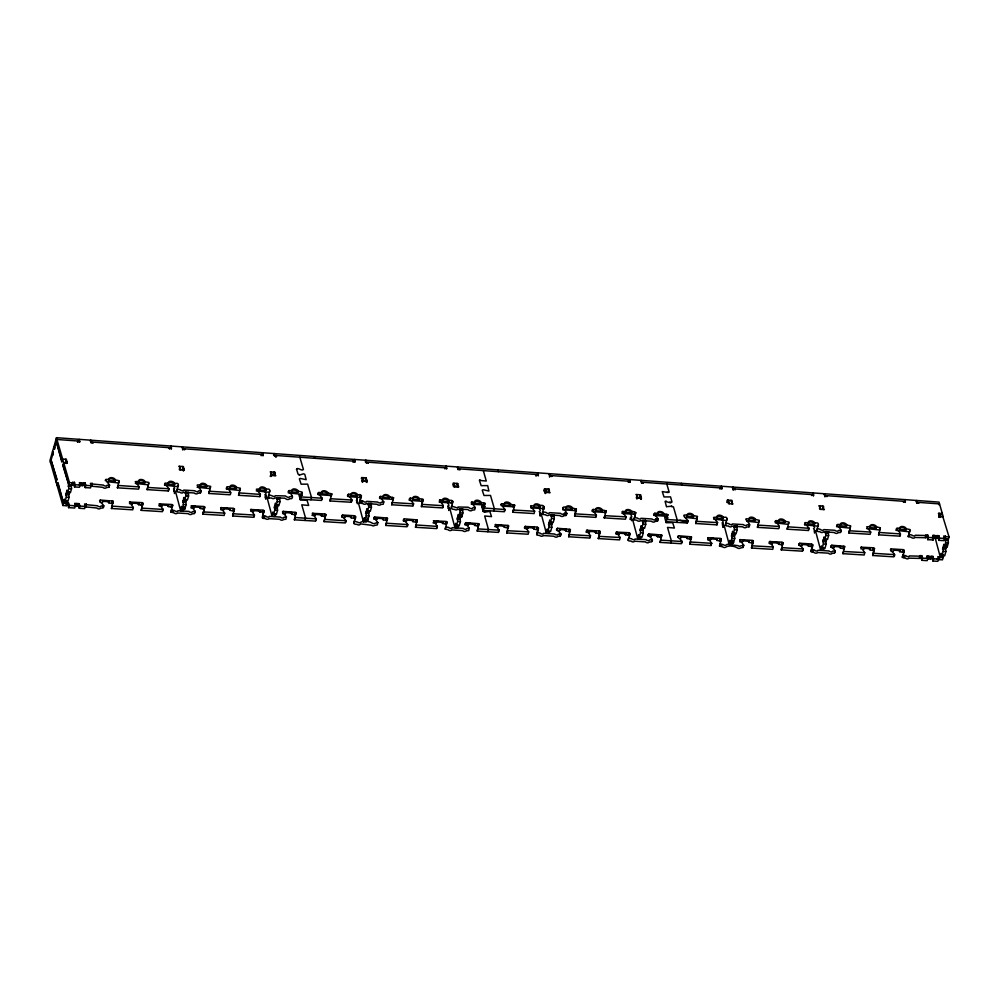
<?xml version="1.0" encoding="UTF-8"?>
<svg xmlns="http://www.w3.org/2000/svg" width="999" height="999" viewBox="0 0 999 999"><rect width="100%" height="100%" fill="white"/><g stroke="black" fill="none" stroke-linecap="round" stroke-linejoin="round"><path stroke-width="1.5" d="M575.237 513.848L596.44 515.159L595.804 517.37L574.6 516.058L576.398 508.991L572.564 508.166A3.347 1.986 16 0 0 569.368 505.931A3.347 1.986 16 0 0 566.171 507.005C557.479 506.755 569.38 511.088 566.108 515.534L563.436 515.771A1.911 1.136 16 0 1 561.938 516.458A1.911 1.136 16 0 1 559.989 515.546L548.913 514.872A1.911 1.136 16 0 1 547.427 515.559A1.911 1.136 16 0 1 545.466 514.66C537 515.247 549.862 504.37 540.084 505.394A3.347 1.986 16 0 0 536.138 503.883A3.347 1.986 16 0 0 534.128 505.794L533.816 506.905L540.222 507.292L540.534 506.193M543.181 511.738L542.569 514.085M657.554 520.641L658.091 518.793L657.542 521.178L654.869 521.416A1.911 1.136 16 0 1 653.371 522.102A1.911 1.136 16 0 1 651.423 521.203L640.347 520.516A1.911 1.136 16 0 1 638.861 521.216A1.911 1.136 16 0 1 636.9 520.304L634.003 519.73L635.676 512.437L631.518 511.038A3.347 1.986 16 0 0 627.572 509.527A3.347 1.986 16 0 0 625.561 511.438L625.249 512.549L631.655 512.937L631.967 511.838M162.45 511.113L162.974 509.265L162.425 511.663L141.209 510.352L143.019 503.284L141.92 502.622L129.445 502.022L133.354 507.604L112.138 506.118M171.528 509.877L170.916 512.187L173.826 512.749A1.911 1.136 16 0 0 175.774 513.661A1.911 1.136 16 0 0 177.273 512.974L188.336 513.648A1.911 1.136 16 0 0 190.297 514.56A1.911 1.136 16 0 0 191.783 513.861L194.455 513.636L195.092 511.413L192.42 511.65A1.911 1.136 16 0 1 190.921 512.35A1.911 1.136 16 0 1 188.973 511.438L177.897 510.751A1.911 1.136 16 0 1 176.411 511.451A1.911 1.136 16 0 1 174.45 510.539L171.553 509.965M253.883 516.758L254.408 514.91L253.858 517.307L232.642 515.996L234.453 508.928L233.529 508.291L220.879 507.667L224.7 513.074L224.163 515.472L202.947 514.16L204.071 509.203L200.287 508.479A3.334 1.973 16 0 0 198.913 506.93M232.642 515.996L233.267 513.611M295.005 517.507L316.221 518.906L315.597 521.116L294.38 519.805L295.941 512.4L283.042 511.351L282.467 511.888L286.438 516.895L285.889 519.28L283.216 519.505A1.911 1.136 16 0 1 281.73 520.204A1.911 1.136 16 0 1 279.77 519.293L268.706 518.618A1.911 1.136 16 0 1 267.208 519.305A1.911 1.136 16 0 1 265.259 518.406C258.391 519.617 267.482 509.902 259.678 512.15A3.334 1.973 16 0 0 256.468 509.915M133.267 507.43L132.73 509.827L111.513 508.503L113.062 501.098L100.337 500.049C96.953 501.261 106.493 504.92 103.022 507.979L100.35 508.216A1.911 1.136 16 0 1 98.851 508.903A1.911 1.136 16 0 1 96.903 508.004L85.914 506.93L86.376 504.108L84.553 503.996L85.24 506.406L84.615 508.628L79.283 508.291L78.584 505.881L79.221 503.671L77.385 503.558L76.923 506.381L76.011 506.318L76.473 503.496L74.65 503.384L75.337 505.794L74.7 508.016L68.606 507.642L67.92 505.232L68.544 503.009L66.721 502.897L66.259 505.719L62.912 505.506L56.119 482.005M148.714 483.329L147.115 489.622L168.344 490.971L168.981 488.761L147.765 487.45L148.888 482.48L145.092 481.768A3.334 1.986 16 0 0 141.296 479.47A3.334 1.986 16 0 0 138.699 481.368L138.386 482.48L144.78 482.879L145.092 481.768M238.561 495.304L239.186 492.919L260.414 494.405L259.777 496.615L238.561 495.304L240.359 488.236L236.538 487.412A3.334 1.986 16 0 0 232.73 485.114A3.334 1.986 16 0 0 230.132 487.012C221.403 485.289 233.591 491.171 230.07 494.78L208.866 493.469L210.664 486.401L206.83 485.576A3.334 1.986 16 0 0 203.022 483.279A3.334 1.986 16 0 0 200.437 485.189L200.112 486.288L206.518 486.688L206.83 485.576M298.264 491.221L297.952 492.332L291.546 491.933L291.87 490.834A3.334 1.986 16 0 1 294.455 488.923A3.334 1.986 16 0 1 298.264 491.221L302.098 492.057L300.924 496.903L322.14 498.214L321.503 500.437L300.299 499.125L301.885 492.794M330.619 498.613L329.995 500.961L351.211 502.26C354.72 498.588 342.545 492.807 351.261 494.505A3.334 1.986 16 0 1 353.858 492.594A3.334 1.986 16 0 1 357.667 494.892C366.308 492.757 355.607 504.183 362.6 503.359A1.911 1.136 16 0 0 364.56 504.27A1.911 1.136 16 0 0 366.046 503.571L377.123 504.258A1.911 1.136 16 0 0 379.071 505.169A1.911 1.136 16 0 0 380.569 504.47L383.241 504.245L383.791 501.848L379.82 496.64L383.304 496.478A3.334 1.986 16 0 1 385.889 494.567A3.334 1.986 16 0 1 389.697 496.878L393.531 497.702L391.733 504.77L412.937 506.081L413.511 503.733L412.962 505.531M416.133 524.987L437.362 526.386L436.725 528.596L415.509 527.285L417.07 519.88L404.345 518.831C400.949 519.98 410.514 523.763 407.03 526.76L385.814 525.449L387.375 518.044L374.637 516.995L373.901 517.532L377.872 522.539L377.322 524.925L374.488 525.462A1.911 1.136 16 0 1 371.553 525.274L360.876 523.913L359.965 524.562A1.911 1.136 16 0 1 357.043 524.375C349.2 524.587 358.803 517.532 354.495 515.746L342.607 515.009C339.235 516.283 348.763 519.867 345.292 522.952L324.076 521.64L325.199 516.683L321.416 515.959A3.334 1.986 16 0 0 318.831 513.873M354.408 521.091L353.783 523.476M359.69 502.747L360.477 497.502L347.889 496.54M386.426 523.101L385.814 525.449M392.357 502.385L391.733 504.77M483.791 508.029L505.007 509.502L504.37 511.725L483.166 510.414L484.965 503.346L481.131 502.522A3.334 1.986 16 0 0 477.322 500.212A3.334 1.986 16 0 0 474.737 502.122L471.253 502.285L475.224 507.504L474.675 509.89L472.003 510.114A1.911 1.136 16 0 1 470.779 510.814A1.911 1.136 16 0 1 468.906 510.239L467.569 509.453L457.48 509.228A1.911 1.136 16 0 1 456.268 509.927A1.911 1.136 16 0 1 454.383 509.34C446.491 509.927 457.917 498.563 449.1 500.536A3.334 1.986 16 0 0 445.292 498.239A3.334 1.986 16 0 0 442.694 500.149C433.953 498.439 446.016 504.258 442.644 507.917L421.428 506.605L422.202 501.311L409.627 500.362M445.841 526.735L445.217 529.12L448.126 529.695A1.911 1.136 16 0 0 450.074 530.606A1.911 1.136 16 0 0 451.573 529.907L462.637 530.594A1.911 1.136 16 0 0 464.597 531.493A1.911 1.136 16 0 0 466.083 530.806L468.756 530.569L469.305 528.184L465.334 523.189L465.909 522.639L478.808 523.688L477.247 531.093L498.464 532.405L499.063 530.107L498.476 531.868M451.748 506.131L451.136 508.441M477.235 531.056L478.409 526.248L474.587 525.424A3.334 1.986 16 0 0 473.214 523.876M589.909 537.512L590.434 535.664L589.897 538.061L568.681 536.75L570.242 529.345L557.504 528.284C554.033 529.495 563.698 533.191 560.189 536.226L557.517 536.451A1.911 1.136 16 0 1 556.031 537.15A1.911 1.136 16 0 1 554.07 536.238L543.006 535.551A1.911 1.136 16 0 1 541.508 536.251A1.911 1.136 16 0 1 539.56 535.339C533.004 536.076 541.258 528.496 537.362 527.047L524.875 526.448L528.708 531.855L528.159 534.24L506.943 532.929L508.354 525.424L495.179 524.612L499.038 530.057M507.567 530.631L506.943 532.929M534.128 505.794L530.631 506.056L534.627 511.163L534.078 513.561L512.862 512.25L514.66 505.182L510.839 504.358A3.347 1.986 16 0 0 507.642 502.122A3.347 1.986 16 0 0 504.433 503.196L504.12 505.069L510.514 505.457L510.839 504.358M512.862 512.25L513.486 509.865M568.681 536.75L569.305 534.365M711.051 544.992L711.575 543.144L711.026 545.541L689.822 544.23L691.37 536.825L678.646 535.764C675.162 536.975 684.839 540.671 681.33 543.706L660.114 542.395L661.675 534.989L648.938 533.928C645.466 535.152 655.132 538.836 651.623 541.87L648.95 542.095A1.911 1.136 16 0 1 647.464 542.794A1.911 1.136 16 0 1 645.504 541.883L634.44 541.196A1.911 1.136 16 0 1 632.941 541.895A1.911 1.136 16 0 1 630.993 540.983C624.088 541.97 632.891 533.966 628.796 532.692L616.308 532.092L620.142 537.499L619.592 539.885L598.376 538.573L599.55 533.728L595.716 532.904A3.334 1.986 16 0 0 593.756 531.043M625.561 511.438L622.065 511.7L626.061 516.82L625.511 519.205L604.295 517.894L606.093 510.826L602.272 510.002A3.347 1.986 16 0 0 599.075 507.767A3.347 1.986 16 0 0 595.866 508.841L595.554 510.714L601.947 511.113L602.272 510.002M604.919 515.634L604.295 517.894M628.696 538.111L628.084 540.409M660.739 540.009L660.114 542.395M666.645 519.368L666.033 521.703L687.237 523.014L687.874 520.804L666.67 519.492M689.822 544.23L690.434 541.845M697.314 517.207L695.716 523.501L716.945 524.85L717.557 522.589L696.365 521.328L697.489 516.358L693.706 515.646A3.334 1.986 16 0 0 689.897 513.349A3.334 1.986 16 0 0 687.3 515.247L686.987 516.358L693.381 516.758L693.706 515.646M720.142 543.668L719.517 546.066L722.776 546.965A1.911 1.136 16 0 0 725.711 547.152C728.234 545.192 734.452 545.929 737.287 547.864A1.911 1.136 16 0 0 740.222 548.039L743.056 547.514L743.693 545.304L740.858 545.829A1.911 1.136 16 0 1 737.924 545.641L727.247 544.28L726.335 544.93A1.911 1.136 16 0 1 723.401 544.755L720.154 543.843M943.556 554.92L942.507 559.827L939.147 559.627L939.609 556.805L937.774 556.693L938.473 559.103L937.836 561.313L932.954 561.013L933.578 558.803L932.891 556.393L931.056 556.281L930.606 559.09L928.483 558.965L928.945 556.143L927.109 556.031L927.809 558.441L927.172 560.651L921.84 560.327L922.477 558.116L921.777 555.706L919.954 555.594L919.492 558.404L908.74 558.141A1.911 1.136 16 0 1 907.242 558.841A1.911 1.136 16 0 1 905.294 557.929C898.388 558.916 907.192 550.911 903.096 549.625L891.208 548.888C887.736 550.112 897.402 553.796 893.893 556.83L872.689 555.519L874.487 548.451L873.401 547.789L860.913 547.19L864.747 552.609L864.197 554.994L842.981 553.683L844.542 546.278L831.805 545.229C828.433 546.416 838.011 550.187 834.49 553.159L831.817 553.384A1.911 1.136 16 0 1 830.331 554.083A1.911 1.136 16 0 1 828.371 553.171L817.307 552.497A1.911 1.136 16 0 1 815.808 553.184A1.911 1.136 16 0 1 813.86 552.285C807.304 553.021 815.571 545.442 811.663 543.98L799.774 543.244C796.303 544.455 805.968 548.151 802.459 551.186L781.255 549.875L783.054 542.807L782.13 542.17L769.48 541.545L773.313 546.952L772.764 549.35L751.548 548.039L752.672 543.081L748.888 542.357A3.334 1.986 16 0 0 747.514 540.809M787.162 529.183L787.786 526.798L809.015 528.284L808.378 530.494L787.162 529.183L788.96 522.115L785.139 521.291A3.334 1.986 16 0 0 781.33 518.993A3.334 1.986 16 0 0 778.733 520.904C769.942 519.205 782.155 525.049 778.683 528.658L757.467 527.36L759.265 520.292L755.431 519.455A3.334 1.986 16 0 0 751.623 517.157A3.334 1.986 16 0 0 749.038 519.068L748.713 520.167L755.119 520.566L755.431 519.455M781.867 547.489L781.255 549.875M810.938 551.66L812.075 546.74L808.291 546.028A3.334 1.986 16 0 0 805.694 543.943M843.606 551.386L842.981 553.683M846.865 525.099L846.553 526.211L840.147 525.824L840.471 524.712A3.334 1.986 16 0 1 843.056 522.802A3.334 1.986 16 0 1 846.865 525.099L850.649 525.824L849.537 530.781L870.741 532.092L870.117 534.315L848.9 533.004L850.486 526.673M908.391 536.126L910.101 529.595L906.268 528.771A3.334 1.986 16 0 0 902.459 526.473A3.334 1.986 16 0 0 899.874 528.384C891.17 526.648 903.258 532.455 899.812 536.138L878.596 534.84L880.394 527.772L876.573 526.935A3.334 1.986 16 0 0 872.764 524.637A3.334 1.986 16 0 0 870.166 526.548L869.854 527.647L876.248 528.046L876.573 526.935M902.372 557.23L902.896 555.332M902.384 557.355L903.009 554.969M908.915 534.365L908.303 536.663L911.2 537.237A1.911 1.136 16 0 0 913.161 538.149A1.911 1.136 16 0 0 914.659 537.45L925.411 537.724L925.861 534.902L927.696 535.014L928.383 537.425L927.759 539.647L933.091 539.972L933.728 537.762L933.029 535.352L934.852 535.464L934.402 538.286L936.513 538.411L936.975 535.589L938.81 535.701L939.497 538.111L938.86 540.334L943.755 540.634L944.392 538.411L943.693 536.013L945.529 536.126L945.066 538.936L948.413 539.148M105.307 480.644L105.931 479.383L108.991 479.532A3.334 1.986 16 0 1 111.588 477.634A3.334 1.986 16 0 1 115.397 479.932L119.231 480.756L117.432 487.824L138.636 489.135L139.273 486.925L118.044 485.439L117.52 487.287M142.133 506.793L141.209 510.352M162.974 509.265L159.141 503.858L171.978 504.52L172.715 505.119L170.904 512.137M195.055 511.326L191.171 505.831L204.008 506.493L204.745 507.092L202.947 514.16M254.408 514.91L250.574 509.502L263.411 510.164L264.148 510.764L262.35 517.832M316.196 518.806L312.312 513.311L325.137 513.973L325.886 514.572L324.076 521.64M327.972 493.056L327.647 494.168L321.253 493.768L321.566 492.669A3.334 1.986 16 0 1 324.163 490.759A3.334 1.986 16 0 1 327.972 493.056L331.793 493.893L329.982 500.911M419.405 498.701L419.081 499.812L412.687 499.425L412.999 498.314A3.334 1.986 16 0 1 415.596 496.403A3.334 1.986 16 0 1 419.405 498.701L423.189 499.425L421.428 506.605M437.325 526.298L433.441 520.791L446.278 521.453L447.015 522.052L445.217 529.12M590.434 535.664L586.613 530.257L599.625 530.981L600.187 531.518L598.376 538.573M663.998 513.811L663.686 514.922L657.28 514.522L657.604 512.649A3.347 1.986 16 0 1 660.801 511.588A3.347 1.986 16 0 1 663.998 513.811L667.832 514.635L666.021 521.665M711.6 543.194L707.742 537.737L720.579 538.399L721.315 538.998L719.517 546.066M743.656 545.204L739.897 539.647L752.609 540.372L753.346 540.971L751.548 548.039M909.889 530.344L908.291 536.625M304.982 520.467L305.619 518.244L301.773 504.82L308.679 505.469L306.93 500.062L300.412 500.137L298.963 494.867L302.385 495.317M666.945 492.232L669.18 492.207L666.808 484.003M669.78 502.047L672.015 502.035L670.541 496.89L664.023 496.953L662.275 491.558L668.156 492.569M483.316 470.604L486.276 481.043L479.42 480.394L481.156 485.664L487.674 485.601L488.911 491.058L483.054 489.685L482.255 490.222L483.991 495.492L490.509 495.429L494.405 508.853L493.768 511.063M670.716 543.044L671.353 540.834L667.507 527.41L674.412 528.059L672.664 522.652L666.146 522.714L664.697 517.457L668.119 517.907M62.912 505.506L64.386 499.113L65.085 501.523L67.82 501.698L69.056 497.39L68.781 493.506L68.956 494.105L66.046 493.331L66.309 497.215L65.085 501.523M66.284 503.459L66.708 500.761M939.634 517.407L940.159 515.559L939.247 515.496L939.597 516.708L943.268 516.895L939.023 502.11L56.493 437.687L49.95 460.589L56.106 482.005L56.968 479.045L51.086 460.152L56.743 479.782M62.013 461.313L56.319 441.695L56.493 437.687M50.425 462.387L53.084 453.096L52.61 451.286L52.872 455.157L52.697 454.557M79.77 441.146L56.955 439.485L54.308 448.776L53.846 446.978M57.118 485.514L57.979 482.554L63.536 503.296L66.896 503.496M65.647 460.839L66.558 460.901M65.784 461.176L66.309 459.328L62.65 459.103L56.955 439.485M65.534 463.424L66.071 461.575L66.983 461.638L67.22 463.211M66.446 463.486L66.983 461.638M77.46 442.107L77.772 441.009L77.835 441.97M78.884 440.222L79.133 439.335L79.658 442.107M71.428 485.489L71.254 484.877L71.528 488.761L70.392 492.719L67.645 492.544L68.781 488.598L68.506 484.715L71.566 484.99M66.221 493.931L66.958 490.147L67.645 492.544M68.681 485.314L69.455 482.604L62.675 459.103L61.826 462.062L56.369 441.683M68.956 494.105L69.281 491.783M63.037 464.822L68.819 484.827L72.178 485.027L72.103 484.053M72.527 482.579L74.463 482.33L75.162 484.727L74.525 486.95L79.408 487.25L80.045 485.027L79.358 482.629L81.181 482.742L80.719 485.551L82.842 485.689L83.304 482.867L85.127 482.979L85.827 485.389L85.19 487.599L90.522 487.937L91.159 485.714L90.459 483.316L92.295 483.429L91.833 486.238L102.822 487.312A1.911 1.136 16 0 0 104.77 488.224A1.911 1.136 16 0 0 106.269 487.524L108.941 487.3L109.578 485.077L105.507 479.907M72.178 485.027L72.64 482.205M74.525 486.95L73.826 484.54L74.463 482.33M68.606 507.642L69.243 505.419L68.544 503.009M90.285 441.283L90.609 440.172L91.134 442.944M80.719 485.551L81.181 482.742M92.807 442.482L92.969 443.081M76.011 506.318L76.473 503.496M82.842 485.689L83.304 482.867M76.923 506.381L77.385 503.558M85.19 487.599L84.503 485.202L85.127 482.979M79.283 508.291L79.908 506.081L79.221 503.671M91.833 486.238L92.295 483.429M85.914 506.93L86.376 504.108M99.813 501.898L100.337 500.049M102.71 500.949A3.334 1.973 16 0 0 102.76 501.323L102.447 502.435A3.334 1.973 16 0 1 102.959 501.011M115.397 479.932L115.085 481.031L108.679 480.644L108.991 479.532M103.047 507.442L103.571 505.594M109.378 485.277L108.941 487.3M112.675 503.658L108.841 502.834L109.166 501.723A3.334 1.973 16 0 0 108.704 500.936M111.588 502.997L112.113 501.148M111.501 508.341L112.025 506.493M112.787 503.284L113.312 501.436M119.018 481.493L118.594 482.967L107.105 481.668M111.513 508.503L112.15 506.293M117.432 487.824L118.057 485.601M129.508 503.733L130.045 501.885M132.405 502.784A3.347 1.986 16 0 0 132.467 503.159L132.143 504.27A3.334 1.973 16 0 1 132.655 502.847M142.382 505.494L138.549 504.67L138.861 503.558A3.347 1.986 16 0 0 138.586 502.972M141.296 504.832L141.821 502.997M142.482 505.132L143.019 503.284M147.128 489.66L147.752 487.275M169.306 448.439L169.518 447.702L169.455 449.038M170.617 446.915L170.879 446.029L171.291 449.175M164.498 485.064L165.185 483.104L168.394 483.204A3.334 1.986 16 0 1 170.991 481.293A3.334 1.986 16 0 1 174.8 483.603C183.654 481.368 172.053 493.131 179.733 492.07A1.911 1.136 16 0 0 181.693 492.982A1.911 1.136 16 0 0 183.179 492.282L194.256 492.969A1.911 1.136 16 0 0 196.204 493.881A1.911 1.136 16 0 0 197.702 493.181L200.374 492.944C203.759 489.285 191.746 483.491 200.437 485.189M159.216 505.569L159.74 503.721M159.103 505.944L161.85 506.106L162.163 504.994A3.334 1.973 16 0 1 162.113 504.62M174.8 483.603L174.488 484.715L168.082 484.315L168.394 483.204M168.781 488.948L168.344 490.971M182.18 447.427L182.755 450.012M172.078 507.33L168.244 506.505L168.569 505.394A3.334 1.973 16 0 0 168.394 505.007M184.54 449.175L184.703 449.775M179.42 469.755L180.057 467.532L178.796 466.271L183.366 466.558L183.716 467.757L182.792 467.707M173.739 491.233L174.588 488.286L173.177 484.902M174.4 493.543L175.037 491.333L173.451 488.961M170.991 506.668L171.516 504.82M172.19 506.955L172.715 505.119M178.421 485.164L177.997 486.65L165.022 485.252M176.835 491.496L177.447 489.11L180.369 489.86A1.911 1.136 16 0 0 182.33 490.759A1.911 1.136 16 0 0 183.816 490.072L194.88 490.746A1.911 1.136 16 0 0 196.84 491.658A1.911 1.136 16 0 0 198.339 490.959L201.011 490.734M183.391 471.078L184.028 468.868L183.117 468.806M172.839 512.3L173.314 510.639M186.014 501.373L185.839 500.774L186.101 504.657L184.877 508.966L182.13 508.803L183.366 504.495L183.092 500.611L186.014 501.373L186.501 499.662L183.579 498.888L184.003 497.415L184.703 499.825L187.437 499.987L188.574 496.041L188.299 492.157L188.474 492.757L185.552 491.983L185.826 495.866L184.703 499.825M183.754 508.041L183.329 510.739L180.594 510.564L181.431 506.393L182.13 508.803M183.267 501.211L183.579 498.888M185.727 492.594L188.474 492.757M191.246 507.542L191.771 505.694M191.134 507.917L193.881 508.091L194.193 506.98A3.334 1.973 16 0 1 194.281 506.031M194.48 513.086L195.005 511.251M200.811 490.934L200.374 492.944M200.287 508.479L200.599 507.367A3.334 1.973 16 0 0 200.424 506.98M203.022 508.653L203.559 506.805M202.934 513.986L203.459 512.137M204.221 508.941L204.745 507.092M208.953 492.932L209.49 491.083L208.866 493.469M210.452 487.15L210.027 488.623L197.128 487.237M226.224 488.873L226.648 487.4M220.941 509.378L221.478 507.529M220.841 509.752L223.576 509.915L223.901 508.816A3.347 1.986 16 0 1 223.901 508.054M236.538 487.412L236.214 488.523L229.82 488.124L230.132 487.012M233.816 511.138L229.982 510.314L230.294 509.203A3.347 1.986 16 0 0 230.145 508.828M232.73 510.489L233.254 508.641M233.916 510.776L234.453 508.928M240.147 488.986L239.735 490.459L226.761 489.06M261.151 454.77L261.201 455.731M262.487 453.171L263.037 455.869M250.649 511.213L251.174 509.365M253.559 510.077A3.334 1.973 16 0 0 253.596 510.651L253.284 511.75A3.334 1.973 16 0 1 254.745 509.927M266.233 489.248L265.921 490.359L259.515 489.96L259.827 488.848A3.334 1.986 16 0 1 262.425 486.95A3.334 1.986 16 0 1 266.233 489.248C274.962 487.325 263.636 498.613 271.516 498.051A1.911 1.136 16 0 0 273.389 498.626A1.911 1.136 16 0 0 274.613 497.927L284.703 498.164L286.039 498.951A1.911 1.136 16 0 0 287.912 499.525A1.911 1.136 16 0 0 289.136 498.826L291.808 498.601C295.267 494.905 283.154 489.173 291.87 490.834M260.215 494.592L259.777 496.615M273.601 455.232L274.076 453.571L274.6 456.343M259.678 512.15L260.002 511.038A3.334 1.973 16 0 0 259.827 510.651M270.254 476.448L270.891 474.225L271.803 474.288L271.179 476.498M275.861 457.355L276.386 455.507L276.436 456.468M265.522 498.089L266.146 495.866L264.885 494.605M266.146 495.866L265.834 499.188L265.172 496.878L266.021 493.931L264.61 490.546M262.425 512.312L262.949 510.477M274.163 474.425L274.8 472.202L270.23 471.915L271.491 473.176M263.624 512.612L264.148 510.764M269.855 490.809L269.43 492.295L256.268 490.896M268.269 497.14L268.881 494.755L272.153 495.829A1.911 1.136 16 0 0 274.026 496.416A1.911 1.136 16 0 0 275.249 495.716L285.339 495.941L286.663 496.728A1.911 1.136 16 0 0 288.549 497.302A1.911 1.136 16 0 0 289.772 496.615L292.445 496.378M264.273 517.944L264.747 516.283M277.272 506.418L277.535 510.302L276.311 514.61L273.564 514.448L274.8 510.139L274.525 506.256L277.447 507.03L274.525 506.256M279.907 498.401L279.732 497.802L280.007 501.685L278.871 505.644L276.136 505.469L277.26 501.523L276.985 497.639L280.045 497.914L277.16 498.239M275.187 513.686L274.762 516.383L272.028 516.208L272.877 512.037L273.564 514.448M274.7 506.855L275.437 503.059L276.136 505.469M277.447 507.03L277.759 504.707M288.174 491.945L288.386 491.208M282.68 513.199L283.204 511.351M296.478 469.38C297.277 466.421 302.222 471.878 303.434 469.48L299.837 457.217M282.567 513.561L285.314 513.736L285.627 512.624A3.334 1.973 16 0 1 285.589 512.05M299.138 475.174L303.521 473.801L304.795 474.313L306.169 479.682L300.187 478.396L299.388 478.933L301.124 484.203L307.642 484.128L311.538 497.564L310.901 499.775M295.542 514.96L291.72 514.123L292.033 513.024A3.334 1.973 16 0 0 291.396 512.025M294.455 514.298L294.992 512.45M295.654 514.585L296.179 512.737M294.38 519.805L295.017 517.594M300.299 499.125L300.924 496.74M317.769 494.143L317.982 493.406M312.375 515.022L312.912 513.174M318.294 494.343L318.818 492.495L321.566 492.669M312.113 515.397L315.022 515.571L315.334 514.46A3.334 1.986 16 0 1 315.272 514.073M315.609 520.566L316.134 518.731M321.528 499.887L322.053 498.039L318.082 493.044L318.818 492.495M321.416 515.959L321.728 514.847A3.334 1.986 16 0 0 321.291 514.06M324.163 516.133L324.687 514.285M318.194 494.717L330.07 495.442L330.607 493.593M325.349 516.421L325.886 514.572M331.268 495.729L331.793 493.893M353.034 462.062L352.984 461.101M354.22 459.865L354.87 462.2M347.465 495.979L347.677 495.242M342.083 516.858L342.607 515.009M347.989 496.178L348.526 494.33M341.97 517.232L344.717 517.395L345.03 516.296A3.334 1.986 16 0 1 344.98 515.909M357.667 494.892L357.355 496.003L350.949 495.604L351.261 494.505M345.317 522.402L345.841 520.554M351.223 501.723L351.76 499.875M365.334 461.925L365.809 460.264L366.346 463.037M361.338 478.671L361.663 477.572L366.233 477.847L366.258 480.157M354.945 518.618L351.111 517.794L351.436 516.683A3.334 1.986 16 0 0 350.986 515.896M356.893 499.113L357.105 498.376L356.606 502.534M362.013 480.981L362.325 479.87L363.236 479.932L362.612 482.142L362.6 479.932M362.362 482.18L362.325 479.87M367.969 462.749L368.169 463.174M353.858 517.969L354.383 516.121M359.777 497.277L360.302 495.429M365.347 480.107L365.671 478.996L366.583 479.058M365.597 480.069L366.233 477.847M353.771 523.301L354.295 521.453M355.057 518.256L355.582 516.408M359.69 502.622L360.214 500.774M360.964 497.564L361.501 495.716M366.258 482.367L366.895 480.157L365.984 480.094M366.933 482.467L366.895 480.157M361.626 502.909L362.1 501.248M368.881 512.674L368.706 512.075L368.968 515.959L367.744 520.267L364.997 520.092L366.233 515.784L365.959 511.9L368.881 512.674L369.368 510.964M371.341 504.058L371.166 503.446L371.441 507.33L370.304 511.288L367.57 511.113L368.693 507.167L368.419 503.284L371.478 503.558L368.594 503.883M366.795 519.93L366.196 522.027L363.461 521.853L364.31 517.682L364.997 520.092M366.133 512.499L366.87 508.716L367.57 511.113M379.495 497.964L379.707 497.227M374.113 518.843L374.637 516.995M380.032 498.151L380.557 496.303M374.001 519.205L376.748 519.38L377.06 518.269A3.334 1.986 16 0 1 377.01 517.894M389.697 496.878L389.385 497.977L382.979 497.589L383.304 496.478M386.975 520.604L383.154 519.767L383.466 518.668A3.334 1.986 16 0 0 383.179 518.081M385.889 519.942L386.426 518.094M379.92 498.526L391.808 499.263L392.332 497.415M387.088 520.229L387.612 518.381M393.007 499.55L393.531 497.702M403.171 520.854L403.496 519.742M409.091 500.162L409.415 499.05M403.808 520.679L404.345 518.831M409.727 499.987L410.252 498.139L412.999 498.314M403.708 521.041L406.456 521.216L406.768 520.104A3.334 1.986 16 0 1 406.705 519.73M407.043 526.223L407.567 524.375M416.683 522.44L412.849 521.603L413.161 520.504A3.334 1.986 16 0 0 412.874 519.917M415.596 521.778L416.121 519.93M421.503 501.086L422.04 499.25M416.783 522.065L417.32 520.217M422.702 501.386L423.226 499.537M415.509 527.285L416.146 525.074M444.78 468.756L444.73 467.794M445.829 467.008L446.091 466.121L446.615 468.893M433.516 522.502L434.041 520.666M439.423 501.823L439.96 499.975M433.079 522.902L436.151 523.051L436.463 521.94A3.334 1.986 16 0 1 436.551 520.991M449.1 500.536L448.788 501.648L442.382 501.248L442.694 500.149M436.75 528.046L437.275 526.211M442.657 507.367L443.219 505.569M457.392 467.52L458.079 469.73M453.121 485.526L453.096 483.216L457.667 483.491L458.017 484.702L457.105 484.64M446.378 524.275L442.557 523.439L442.869 522.34A3.334 1.986 16 0 0 442.707 521.953M453.446 486.625L453.758 485.526L454.67 485.576L454.358 486.688M448.039 508.179L448.888 505.219L447.477 501.835M459.702 469.455L459.915 469.867M448.701 510.489L449.338 508.266L447.752 505.906M445.292 523.613L445.816 521.765M439.323 502.197L451.211 502.922L451.735 501.073M457.355 484.602L457.667 483.491M446.491 523.901L447.015 522.052M452.397 503.209L452.934 501.373M457.105 486.85L457.417 485.751L458.329 485.801L458.678 487L454.108 486.725L453.758 485.526M458.017 486.913L458.329 485.801M460.314 518.319L460.139 517.719L460.414 521.603L459.178 525.911L456.431 525.736L457.667 521.428L457.392 517.544L460.314 518.319L460.626 516.008M462.774 509.702L462.599 509.103L462.874 512.986L461.738 516.933L459.003 516.758L460.127 512.812L459.852 508.928L462.912 509.203L460.027 509.527M458.054 524.975L457.629 527.672L454.895 527.509L455.744 523.339L456.431 525.736M457.567 518.144L458.304 514.36L459.003 516.758M465.022 524.288L465.222 523.551M465.546 524.487L466.071 522.639M471.466 503.796L471.99 501.96M480.357 480.169L479.52 480.019M464.972 524.925L468.181 525.024L468.494 523.913A3.334 1.986 16 0 1 468.581 522.976M481.131 502.522L480.819 503.621L474.413 503.234L474.737 502.122M474.587 525.424L474.9 524.313A3.334 1.986 16 0 0 474.737 523.926M481.743 506.705L482.405 505.881L485.252 506.605M477.322 525.586L477.859 523.738M471.353 504.17L483.241 504.907L483.766 503.059M478.521 525.874L479.045 524.025M484.44 505.194L484.965 503.346M483.166 510.414L483.803 508.204M483.141 511.563L481.818 506.418M484.49 512.212L489.797 511.363L491.533 516.62L484.677 515.984L488.486 529.532L487.849 531.755M495.242 526.323L495.779 524.475M501.161 505.631L501.685 503.783L504.433 503.958M494.98 526.685L497.889 526.86L498.201 525.749A3.334 1.986 16 0 1 498.201 524.987M504.395 511.176L504.92 509.328L500.949 504.333L501.685 503.783M508.116 528.084L504.283 527.26L504.595 526.148A3.334 1.986 16 0 0 504.433 525.761M507.03 527.422L507.554 525.574M502.547 506.093L512.937 506.743L513.474 504.895M506.943 532.767L507.467 530.919M508.216 527.709L508.753 525.861M512.849 512.075L513.386 510.227M514.135 507.03L514.66 505.182M536.001 476.148L536.475 474.488L536.525 475.462M538.249 475.961L537.986 472.827M524.413 527.959L524.625 527.222M524.95 528.159L525.474 526.311M530.869 507.467L531.393 505.619M524.837 528.521L527.584 528.696L527.897 527.584A3.334 1.986 16 0 1 527.859 527.01M543.893 491.071L544.53 488.861L549.1 489.148L549.125 491.458M549.138 474.213L549.612 477.172M544.555 491.171L544.53 488.861M536.638 534.727L537.812 529.92L533.99 529.083L534.303 527.984A3.334 1.986 16 0 0 533.666 526.985M544.88 492.27L545.192 491.171L546.103 491.221L545.479 493.444L545.791 490.122L544.88 490.059M545.229 493.481L545.192 491.171M540.459 512.812L540.134 516.133L540.771 513.911L539.198 511.55M551.448 476.148L551.66 476.56M536.725 529.258L537.25 527.41M530.756 507.842L542.644 508.578L543.169 506.73M548.214 491.396L548.538 490.284L549.45 490.347M548.463 491.358L549.1 489.148M537.924 529.545L538.449 527.697M543.843 508.866L544.368 507.017M551.573 523.364L551.848 527.247L550.611 531.555L547.864 531.381L549.1 527.072L548.826 523.189L551.748 523.963L548.826 523.189M554.208 515.347L554.033 514.747L554.308 518.631L553.171 522.577L550.437 522.415L551.56 518.456L551.286 514.572L554.345 514.847L551.46 515.172M546.928 531.056L549.662 531.231L549.063 533.316L546.328 533.154L547.177 528.983L547.864 531.381M549 523.801L549.737 520.004L550.437 522.415M551.748 523.963L552.235 522.252L549.487 522.077M556.455 529.945L556.655 529.195M556.98 530.132L557.504 528.284M562.899 509.453L563.424 507.604M556.868 530.506L559.615 530.669L559.939 529.557A3.334 1.986 16 0 1 559.89 528.995M572.564 508.166L572.252 509.278L565.846 508.878L566.171 507.767M564.335 514.86L564.81 513.199L566.745 513.324M560.214 535.676L560.739 533.828M566.121 514.997L566.658 513.149M569.842 531.893L566.021 531.068L566.333 529.957A3.334 1.986 16 0 0 565.696 528.971M568.756 531.231L569.293 529.395M562.787 509.815L574.675 510.551L575.199 508.703M569.954 531.53L570.479 529.682M575.874 510.839L576.398 508.991M586.051 532.142L586.363 531.031M592.07 511.088L592.282 510.352M586.675 531.967L587.212 530.119M592.594 511.276L593.119 509.44L595.866 509.602M586.575 532.33L589.323 532.504L589.635 531.393A3.334 1.986 16 0 1 589.572 531.018M595.829 516.833L596.353 514.985L592.382 509.977L593.119 509.44M595.716 532.904L596.028 531.793A3.334 1.986 16 0 0 595.591 531.006M598.463 533.066L598.988 531.218M592.494 511.65L604.383 512.387L604.907 510.539M598.376 538.411L598.901 536.563M599.65 533.354L600.187 531.518M604.283 517.719L604.82 515.884M605.569 512.674L606.093 510.826M628.259 482.155L628.209 481.181M629.445 479.957L630.194 481.331L549.925 475.474L549.45 473.676M630.094 482.292L630.044 481.318M615.846 533.603L616.058 532.867M616.383 533.803L616.907 531.955M622.302 513.111L622.827 511.263M616.271 534.165L619.018 534.34L619.33 533.229A3.334 1.986 16 0 1 619.28 532.854M629.245 535.564L625.424 534.74L625.736 533.628A3.334 1.986 16 0 0 625.449 533.041M629.994 519.418L630.631 517.195L632.205 519.555L631.293 519.505L631.643 520.704M640.871 480.906L641.558 483.129M636.313 497.927L636.625 496.815L637.537 496.865L636.912 499.088M630.906 519.468L631.755 516.52L630.344 513.136M628.159 534.902L628.696 533.054M622.19 513.486L634.078 514.223L634.602 512.375M643.181 482.842L643.393 483.266M640.222 495.904L640.534 494.792L635.963 494.505L637.225 495.766M629.358 535.189L629.882 533.341M635.277 514.51L635.801 512.662M639.972 498.151L640.284 497.04L641.196 497.09L641.233 499.413M640.571 499.313L641.196 497.09M643.181 529.607L643.006 529.008L643.281 532.892L642.045 537.2L639.298 537.037L640.534 532.729L640.259 528.846L643.181 529.607L643.668 527.897M645.641 520.991L645.466 520.392L645.741 524.275L644.605 528.221L641.87 528.059L642.994 524.1L642.732 520.217L645.779 520.504L642.894 520.816M641.096 536.875L640.496 538.973L637.762 538.798L638.611 534.627L639.298 537.037M640.434 529.445L641.171 525.649L641.87 528.059M647.889 535.589L648.089 534.852M653.796 514.897L654.008 514.16M648.413 535.776L648.938 533.928M654.333 515.097L654.857 513.249L657.604 513.411M648.301 536.151L651.048 536.313L651.373 535.214A3.334 1.986 16 0 1 651.311 534.827M655.769 520.504L656.243 518.843L658.179 518.968M651.648 541.321L652.197 539.522M665.983 501.573L670.829 502.947M661.276 537.537L657.454 536.713L657.767 535.601A3.334 1.986 16 0 0 657.479 535.014M666.445 506.655L665.109 501.386L666.133 501.011M660.189 536.888L660.726 535.039M654.22 515.459L666.108 516.196L666.633 514.348M661.388 537.175L661.912 535.327M667.307 516.483L667.832 514.635M671.927 506.768L673.438 506.855L677.272 520.142L676.635 522.365M678.109 537.612L678.646 535.764M681.006 536.663A3.334 1.986 16 0 0 681.068 537.05L680.756 538.149A3.334 1.986 16 0 1 680.943 537.037M681.343 543.156L681.867 541.308M687.687 520.991L687.237 523.014M690.983 539.373L687.15 538.548L687.474 537.437A3.334 1.986 16 0 0 687.3 537.05M689.897 538.711L690.421 536.875M691.083 539.01L691.62 537.162M695.729 523.538L696.353 521.153M719.73 488.623L719.942 487.887L719.992 488.848M721.053 487.1L721.303 486.213L721.827 488.986M707.816 539.448L708.341 537.599M707.704 539.822L710.451 539.984L710.764 538.873A3.334 1.986 16 0 1 710.851 537.937M723.401 517.482L723.089 518.593L716.683 518.194L717.007 517.082A3.334 1.986 16 0 1 719.592 515.172A3.334 1.986 16 0 1 723.401 517.482C732.255 515.247 720.654 527.01 728.333 525.949A1.911 1.136 16 0 0 730.294 526.86A1.911 1.136 16 0 0 731.792 526.161L742.856 526.848A1.911 1.136 16 0 0 744.804 527.759A1.911 1.136 16 0 0 746.303 527.06L748.975 526.835C752.434 523.139 740.321 517.407 749.038 519.068M717.382 522.827L716.945 524.85M726.76 502.372L727.397 500.149L731.967 500.437L732.317 501.635L731.405 501.585M720.679 541.208L716.857 540.384L717.17 539.273A3.334 1.986 16 0 0 717.007 538.886M732.454 488.161L732.766 487.05L733.191 490.197M722.339 525.112L723.189 522.165L721.778 518.781M723.326 524.1L723.001 527.422L723.638 525.212L722.065 522.839M719.592 540.546L720.129 538.698M734.977 489.36L735.127 489.96M720.791 540.834L721.315 538.998M727.022 519.043L726.598 520.529L713.623 519.13M725.436 525.374L726.061 522.989L728.97 523.738A1.911 1.136 16 0 0 730.931 524.637A1.911 1.136 16 0 0 732.417 523.951L743.493 524.625A1.911 1.136 16 0 0 745.441 525.536A1.911 1.136 16 0 0 746.94 524.837L749.612 524.612M721.44 546.178L721.915 544.517M734.615 535.252L734.44 534.652L734.715 538.536L733.478 542.844L730.731 542.682L731.967 538.374L731.693 534.49L734.615 535.252L734.927 532.942M737.075 526.635L736.9 526.036L737.175 529.92L736.038 533.866L733.303 533.703L734.427 529.757L734.165 525.874L737.212 526.148L734.327 526.473M732.354 541.92L731.93 544.617L729.195 544.443L730.044 540.272L730.731 542.682M731.867 535.089L732.604 531.293L733.303 533.703M739.847 541.421L740.371 539.572M739.747 541.795L742.482 541.97L742.806 540.859A3.334 1.986 16 0 1 742.881 539.91M743.081 546.965L743.606 545.129M749.412 524.812L748.975 526.835M748.888 542.357L749.2 541.246A3.334 1.986 16 0 0 749.038 540.871M751.623 542.532L752.16 540.684M751.535 547.864L752.06 546.016M752.821 542.819L753.346 540.971M757.554 526.81L758.091 524.962L757.467 527.36M759.053 521.028L758.628 522.502L746.678 521.178M769.018 543.069L769.23 542.332M775.037 522.015L775.249 521.278M769.754 542.519L770.079 541.408M769.442 543.631L772.19 543.793L772.502 542.694A3.334 1.986 16 0 1 772.502 541.933M785.139 521.291L784.814 522.402L778.421 522.002L778.733 520.904M782.417 545.017L778.583 544.193L778.908 543.081A3.334 1.986 16 0 0 778.733 542.694M781.33 544.368L781.855 542.519M782.517 544.655L783.054 542.807M788.76 522.864L788.336 524.338L775.361 522.939M811.575 494.955L811.737 495.554M812.911 493.356L813.461 496.053M798.713 544.905L798.925 544.155M804.532 524.587L805.244 522.627L808.441 522.727A3.334 1.986 16 0 1 811.026 520.829A3.334 1.986 16 0 1 814.834 523.126C823.613 520.929 812.087 532.654 819.767 531.593A1.911 1.136 16 0 0 821.727 532.504A1.911 1.136 16 0 0 823.226 531.805L834.29 532.492A1.911 1.136 16 0 0 836.238 533.404A1.911 1.136 16 0 0 837.736 532.704L840.409 532.479C843.868 528.783 831.68 523.039 840.471 524.712M799.25 545.092L799.774 543.244M799.138 545.466L801.885 545.629L802.197 544.53A3.334 1.986 16 0 1 802.16 543.956M814.834 523.126L814.522 524.238L808.116 523.838L808.441 522.727M802.484 550.636L803.009 548.788M808.815 528.471L808.378 530.494M808.291 546.028L808.603 544.917A3.334 1.986 16 0 0 807.966 543.931M824.187 494.855L824.512 493.743L824.924 496.89M814.435 533.066L815.072 530.856L813.498 528.496M811.026 546.203L811.563 544.355M812.224 546.49L812.749 544.642M818.456 524.687L818.031 526.173L804.607 524.837M826.71 496.053L826.872 496.653M816.87 531.018L817.494 528.633L820.404 529.383A1.911 1.136 16 0 0 822.364 530.282A1.911 1.136 16 0 0 823.85 529.595L834.927 530.282A1.911 1.136 16 0 0 836.875 531.181A1.911 1.136 16 0 0 838.373 530.494L841.046 530.257M812.874 551.823L813.348 550.162M825.873 540.297L826.148 544.18L824.912 548.501L822.165 548.326L823.401 544.018L823.126 540.134L826.048 540.909L823.126 540.134M828.508 532.28L828.333 531.68L828.608 535.564L827.484 539.522L824.737 539.348L825.861 535.402L825.599 531.518L828.646 531.793L825.761 532.117M821.228 548.001L823.963 548.164L823.363 550.262L820.629 550.087L821.478 545.916L822.165 548.326M823.301 540.734L824.038 536.938L824.737 539.348M826.048 540.909L826.535 539.185L823.788 539.023M830.756 546.878L830.968 546.141M836.563 526.56L836.987 525.087M831.28 547.077L831.805 545.229M831.18 547.44L833.915 547.614L834.24 546.503A3.334 1.986 16 0 1 834.19 545.929M834.515 552.622L835.039 550.774M840.846 530.457L840.409 532.479M844.155 548.838L840.321 548.001L840.634 546.903A3.334 1.986 16 0 0 839.997 545.904M843.056 548.176L843.593 546.328M844.255 548.463L844.779 546.615M848.9 533.004L849.525 530.619M860.976 548.901L861.513 547.065M863.873 547.952A3.334 1.986 16 0 0 863.935 548.339L863.623 549.45A3.334 1.986 16 0 1 863.561 549.063M872.676 555.481L873.85 550.661L870.017 549.837L870.341 548.738A3.334 1.986 16 0 0 869.892 547.939M872.764 550.012L873.288 548.164M873.95 550.299L874.487 548.451M880.194 528.508L879.769 529.982L866.633 528.596M878.596 534.84L879.22 532.455L900.449 533.928M903.308 501.648L903.471 502.247M895.966 530.232L896.39 528.758M904.657 500.049L905.306 502.385M890.683 550.736L891.208 548.888M893.581 549.787A3.334 1.986 16 0 0 893.63 550.174L893.318 551.273A3.334 1.986 16 0 1 893.83 549.85M906.268 528.771L905.956 529.882L899.55 529.482L899.874 528.384M893.918 556.281L894.467 554.482M900.249 534.128L899.812 536.138M903.546 552.497L899.724 551.673L900.037 550.561A3.334 1.986 16 0 0 899.749 549.974M916.083 500.998L916.77 503.221M902.459 551.848L902.996 549.999M903.658 552.135L904.182 550.287M918.443 502.747L918.605 503.346M904.307 557.467L904.782 555.806M921.84 560.327L921.14 557.917L921.777 555.706M927.759 539.647L927.06 537.237L927.696 535.014M939.16 505.019L939.472 503.908L916.87 502.26L916.395 500.462M938.473 513.561L942.257 513.386L941.757 515.084M926.473 558.254L927.109 556.031M932.504 537.2L933.029 535.352M938.823 514.772L938.585 513.199M938.723 517.345L939.247 515.496M939.734 514.822L938.923 514.398M928.945 556.143L928.483 558.965M934.402 538.286L934.852 535.464M935.164 537.874L940.396 557.442L941.233 553.271L941.932 555.681L944.679 555.844L945.903 551.535L945.641 547.652L945.816 548.251L942.894 547.489L943.168 551.373L941.932 555.681M931.056 556.281L930.431 558.491L932.254 558.603L932.954 561.013M936.45 537.437L936.975 535.589M943.093 517.482L949.05 536.925L948.276 539.635L945.354 538.873L945.628 542.757L944.505 546.703L947.239 546.878L948.376 542.919L948.101 539.035L948.276 539.635M932.254 558.603L932.891 556.393M938.86 540.334L938.173 537.924L938.81 535.701M939.147 559.627L939.609 556.805M945.529 536.126L945.066 538.936M943.068 548.089L943.805 544.293L944.505 546.703M945.816 548.251L946.128 545.941M671.041 506.418L672.09 506.206L666.708 506.655M299.3 474.625L298.027 474.113L296.553 469.105M484.565 511.938L483.279 511.426M564.81 513.199L564.073 513.548A1.911 1.136 16 0 1 562.574 514.248A1.911 1.136 16 0 1 560.614 513.336L549.55 512.649A1.911 1.136 16 0 1 548.064 513.349A1.911 1.136 16 0 1 546.103 512.437L543.194 511.863M656.243 518.843L655.506 519.193A1.911 1.136 16 0 1 654.008 519.892A1.911 1.136 16 0 1 652.047 518.981L640.983 518.294A1.911 1.136 16 0 1 639.497 518.993A1.911 1.136 16 0 1 637.537 518.081L634.627 517.507M654.857 513.249L654.12 513.798L658.116 518.831M410.252 498.139L409.515 498.688L413.486 503.683M288.299 492.882L301.461 494.268M274.238 473.351L275.15 473.401L274.8 472.202M362.924 478.833L361.663 477.572M453.446 484.415L454.358 484.478M639.972 495.941L640.883 495.991L640.534 494.792M728.658 501.411L727.397 500.149M820.092 507.055L818.83 505.806L823.401 506.081L823.75 507.28L822.839 507.23M180.369 468.631L179.458 468.581L179.808 469.78L184.378 470.067L184.028 468.868M274.55 474.45L275.811 475.711L271.241 475.424L270.891 474.225M548.851 491.396L550.112 492.657L545.541 492.37M728.97 502.522L728.059 502.46L728.408 503.658L732.979 503.946L731.718 502.684M820.404 508.166L819.492 508.104L819.842 509.315L824.412 509.59L823.151 508.329M67.333 462.837L63.674 462.612L62.837 465.571L68.819 484.827M362.674 481.081L367.245 481.356M641.545 498.301L636.975 498.014L636.625 496.815M138.699 481.368L135.202 481.643L139.236 486.838M259.827 488.848L256.343 489.223L260.377 494.318M687.3 515.247C675.199 512.962 700.262 526.461 679.919 520.304M717.007 517.082L713.523 517.457L717.557 522.589M870.166 526.548L866.67 526.81L870.728 532.055M135.327 483.416L148.302 484.815M685.414 517.395L696.902 518.693M837.087 526.76L850.062 528.146M896.49 530.419L909.465 531.818M69.455 482.604L72.815 482.817M81.356 483.341L83.479 483.466M92.47 484.028L103.446 485.102A1.911 1.136 16 0 0 105.407 486.014A1.911 1.136 16 0 0 106.893 485.314L109.578 485.077M209.49 491.258L230.707 492.569M330.632 498.738L351.848 500.049M360.327 500.574L363.236 501.148A1.911 1.136 16 0 0 365.197 502.06A1.911 1.136 16 0 0 366.683 501.361L377.747 502.047A1.911 1.136 16 0 0 379.707 502.947A1.911 1.136 16 0 0 381.206 502.26L383.816 501.898M392.357 502.547L413.574 503.858M422.065 504.383L443.281 505.694M451.76 506.218L455.02 507.13A1.911 1.136 16 0 0 456.893 507.704A1.911 1.136 16 0 0 458.116 507.005L468.206 507.23L469.53 508.029A1.911 1.136 16 0 0 471.416 508.603A1.911 1.136 16 0 0 472.639 507.904L475.224 507.504M758.104 525.137L779.307 526.448M908.928 534.453L911.837 535.027A1.911 1.136 16 0 0 913.798 535.939A1.911 1.136 16 0 0 915.284 535.239L926.036 535.514M935.027 536.063L937.149 536.201M945.703 536.725L949.05 536.925M513.498 510.027L534.677 511.251M604.932 515.684L626.111 516.895M72.003 484.428L73.826 484.54M79.171 484.865L80.544 484.952M82.667 485.089L84.503 485.202M90.285 485.551L91.658 485.639M927.06 537.237L925.236 537.125L925.411 537.724M934.227 537.674L932.392 537.562L933.091 539.972M938.173 537.924L936.338 537.812L936.513 538.411M75.162 484.727L80.045 485.027M85.827 485.389L91.159 485.714M928.383 537.425L933.728 537.762M939.497 538.111L944.392 538.411M175.037 491.333L174.126 491.271L174.475 492.47M266.471 496.978L265.559 496.915L265.909 498.126L268.956 498.314M449.338 508.266L448.426 508.216L448.776 509.415M540.771 513.911L539.86 513.861L540.209 515.059M723.638 525.212L722.727 525.149L723.076 526.348M815.072 530.856L814.16 530.794L814.51 532.005M68.082 486.188L70.829 486.363M185.14 493.469L187.874 493.631M276.573 499.113L279.308 499.288M368.007 504.757L370.741 504.932M459.44 510.402L462.175 510.576M550.874 516.046L553.608 516.221M642.307 521.703L645.042 521.865M733.741 527.347L736.475 527.509M825.174 532.991L827.909 533.166M944.942 540.347L947.676 540.509M68.781 488.598L71.528 488.761M945.628 542.757L948.376 542.919M185.826 495.866L188.574 496.041M277.26 501.523L280.007 501.685M368.693 507.167L371.441 507.33M460.127 512.812L462.874 512.986M551.56 518.456L554.308 518.631M642.994 524.1L645.741 524.275M734.427 529.757L737.175 529.92M825.861 535.402L828.608 535.564M66.708 492.22L69.455 492.395M943.556 546.378L946.303 546.54M183.754 499.5L186.501 499.662M275.187 505.144L277.934 505.307M458.054 516.433L460.801 516.608M732.354 533.379L735.102 533.541M65.622 494.805L68.369 494.98M182.667 502.085L185.414 502.26M274.101 507.729L276.848 507.904M365.534 513.374L368.281 513.548M456.968 519.018L459.715 519.193M548.401 524.675L551.148 524.837M639.835 530.319L642.582 530.481M731.268 535.963L734.015 536.138M822.701 541.608L825.449 541.783M942.469 548.963L945.216 549.138M66.309 497.215L69.056 497.39M943.168 551.373L945.903 551.535M183.366 504.495L186.101 504.657M274.8 510.139L277.535 510.302M366.233 515.784L368.968 515.959M457.667 521.428L460.414 521.603M549.1 527.072L551.848 527.247M640.534 532.729L643.281 532.892M731.967 538.374L734.715 538.536M823.401 544.018L826.148 544.18M102.76 501.323L109.166 501.723M132.467 503.159L138.861 503.558M162.163 504.994L168.569 505.394M194.193 506.98L200.599 507.367M223.901 508.816L230.294 509.203M253.596 510.651L260.002 511.038M285.627 512.624L292.033 513.024M315.334 514.46L321.728 514.847M345.03 516.296L351.436 516.683M377.06 518.269L383.466 518.668M406.768 520.104L413.161 520.504M436.463 521.94L442.869 522.34M468.494 523.913L474.9 524.313M498.201 525.749L504.595 526.148M527.897 527.584L534.303 527.984M559.939 529.557L566.333 529.957M589.635 531.393L596.028 531.793M619.33 533.229L625.736 533.628M651.373 535.214L657.767 535.601M681.068 537.05L687.474 537.437M710.764 538.873L717.17 539.273M742.806 540.859L749.2 541.246M772.502 542.694L778.908 543.081M802.197 544.53L808.603 544.917M834.24 546.503L840.634 546.903M863.935 548.339L870.341 548.738M893.63 550.174L900.037 550.561M64.136 501.198L66.883 501.361M181.194 508.479L183.928 508.641M272.627 514.123L275.362 514.285M455.494 525.412L458.229 525.586M729.794 542.357L732.529 542.519M940.996 555.357L943.73 555.519M76.648 504.108L77.56 504.158M86.551 504.707L97.54 505.781A1.911 1.136 16 0 0 99.488 506.693A1.911 1.136 16 0 0 100.986 505.993L103.659 505.769M141.846 508.129L163.062 509.44M203.584 511.938L224.738 513.124M233.279 513.773L254.495 515.084M262.987 515.609L265.884 516.183A1.911 1.136 16 0 0 267.844 517.095A1.911 1.136 16 0 0 269.33 516.396L280.407 517.082A1.911 1.136 16 0 0 282.355 517.994A1.911 1.136 16 0 0 283.853 517.295L286.438 516.895M324.712 519.418L345.929 520.729M354.42 521.253L357.667 522.165A1.911 1.136 16 0 0 360.602 522.34C363.137 520.392 369.355 521.128 372.19 523.064A1.911 1.136 16 0 0 375.124 523.239L377.897 522.577M386.451 523.239L407.654 524.55M445.854 526.91L448.751 527.472A1.911 1.136 16 0 0 450.711 528.384A1.911 1.136 16 0 0 452.21 527.697L463.274 528.371A1.911 1.136 16 0 0 465.222 529.283A1.911 1.136 16 0 0 466.72 528.583L469.355 528.271M477.884 528.883L499.088 530.194M507.579 530.719L528.708 531.855M537.287 532.554L540.184 533.129A1.911 1.136 16 0 0 542.145 534.028A1.911 1.136 16 0 0 543.643 533.341L554.707 534.015A1.911 1.136 16 0 0 556.655 534.927A1.911 1.136 16 0 0 558.154 534.228L560.826 534.003M569.318 534.527L590.534 535.839M599.013 536.363L620.142 537.499M628.721 538.199L631.618 538.773A1.911 1.136 16 0 0 633.578 539.685A1.911 1.136 16 0 0 635.077 538.985L646.141 539.672A1.911 1.136 16 0 0 648.089 540.571A1.911 1.136 16 0 0 649.587 539.885L652.26 539.647M660.751 540.172L681.967 541.483M690.446 542.007L711.663 543.319M752.185 545.816L773.338 547.002M781.88 547.652L803.096 548.963M811.588 549.487L814.485 550.062A1.911 1.136 16 0 0 816.445 550.973A1.911 1.136 16 0 0 817.944 550.274L829.008 550.961A1.911 1.136 16 0 0 830.956 551.873A1.911 1.136 16 0 0 832.454 551.173L835.127 550.948M843.618 551.473L864.772 552.647M873.313 553.309L894.53 554.607M903.021 555.132L905.918 555.706A1.911 1.136 16 0 0 907.879 556.618A1.911 1.136 16 0 0 909.377 555.919L920.129 556.193M929.12 556.743L931.23 556.88M939.784 557.405L943.131 557.617M67.92 505.232L66.084 505.119L66.259 505.719M74.013 505.606L75.837 505.719M76.748 505.769L78.584 505.881M921.14 557.917L919.317 557.804L919.492 558.404M937.149 558.903L938.973 559.015M69.243 505.419L75.337 505.794M79.908 506.081L85.24 506.406M922.477 558.116L927.809 558.441M933.578 558.803L938.473 559.103M536.625 475.087L538.461 475.224M628.371 481.793L630.194 481.918M538.449 474.637L458.179 468.768L457.704 466.97M77.934 441.608L79.77 441.745M91.234 442.582L93.069 442.707M169.668 448.301L171.503 448.439M182.967 449.275L184.803 449.413M261.413 454.995L263.249 455.132M274.713 455.969L276.548 456.106M353.147 461.7L354.982 461.825M366.446 462.662L368.281 462.799M444.88 468.394L446.715 468.531M458.179 469.368L460.015 469.493M549.925 476.061L551.76 476.198M641.67 482.754L643.493 482.892M720.104 488.486L721.94 488.611M733.403 489.448L735.114 489.135M811.837 495.179L813.673 495.317M825.137 496.153L826.972 496.278M903.571 501.873L905.406 502.01M916.87 502.847L918.705 502.984M306.119 499.812L306.93 500.062M666.108 516.196L667.195 516.858M634.078 514.223L635.164 514.872L634.003 519.73M604.383 512.387L605.469 513.049M574.675 510.551L575.761 511.213L574.587 516.021M542.644 508.578L543.731 509.228M512.937 506.743L514.035 507.392M483.241 504.907L484.328 505.556M451.211 502.922L452.297 503.583M391.808 499.263L392.894 499.912M330.07 495.442L331.168 496.103M804.957 523.101L808.978 528.196M164.91 483.578L168.981 488.761M939.51 513.211L940.521 516.72M946.553 544.467L947.239 546.878M822.489 506.031L823.501 509.54M819.742 505.856L820.753 509.365M814.622 527.809L813.223 524.425M815.634 531.318L820.629 550.087M731.056 500.374L732.067 503.883M728.308 500.212L729.32 503.721M732.779 540.447L733.478 542.844M724.2 525.674L729.195 544.443M639.622 494.73L640.634 498.239M636.875 494.567L637.886 498.076M632.767 520.029L637.762 538.798M548.189 489.085L549.2 492.594M545.442 488.923L546.453 492.432M540.322 510.864L538.911 507.48M541.333 514.373L546.328 533.154M456.755 483.441L457.767 486.95M454.008 483.266L455.02 486.775M461.051 514.522L461.738 516.933M449.9 508.728L454.895 527.509M365.322 477.797L366.333 481.306M362.575 477.622L363.586 481.131M367.045 517.857L367.744 520.267M358.466 503.084L363.461 521.853M356.318 500.262L357.58 501.523L357.342 503.771M273.888 472.152L274.9 475.661M271.141 471.978L272.153 475.487M267.033 497.44L272.028 516.208M182.455 466.496L183.466 470.005M179.708 466.333L180.719 469.842M184.178 506.568L184.877 508.966M175.599 491.795L180.594 510.564M66.309 459.328L66.658 460.527M65.41 459.278L66.434 462.787M54.77 447.29L54.52 449.375L53.821 446.965M57.755 483.291L63.536 503.296M641.183 480.369L641.658 482.167L721.927 488.024L721.453 486.226M446.241 466.133L446.715 467.932L366.446 462.075L365.971 460.277M904.932 499.625L905.394 501.423L825.124 495.566L824.65 493.756M813.186 492.919L813.661 494.73L733.391 488.861L732.916 487.062M681.281 483.291L681.755 485.089M497.814 469.905L498.289 471.703M354.508 459.44L354.982 461.238L274.713 455.382L274.238 453.583M314.335 456.506L314.81 458.304M262.774 452.747L263.249 454.545L182.979 448.688L182.505 446.878M171.041 446.041L171.503 447.852L91.234 441.983L90.759 440.184M108.679 480.644A3.334 1.986 16 0 1 111.276 478.733A3.334 1.986 16 0 1 115.085 481.031M138.386 482.48A3.334 1.986 16 0 1 138.324 482.105M138.386 481.718A3.334 1.986 16 0 1 141.583 480.644A3.334 1.986 16 0 1 144.78 482.879M168.082 484.315A3.334 1.986 16 0 1 170.679 482.405A3.334 1.986 16 0 1 174.488 484.715M200.112 486.288A3.334 1.986 16 0 1 202.71 484.39A3.334 1.986 16 0 1 206.518 486.688M229.82 488.124A3.334 1.986 16 0 1 232.405 486.213A3.334 1.986 16 0 1 236.214 488.523M259.515 489.96A3.334 1.986 16 0 1 262.113 488.049A3.334 1.986 16 0 1 265.921 490.359M291.546 491.933A3.334 1.986 16 0 1 294.143 490.034A3.334 1.986 16 0 1 297.952 492.332M442.382 501.248A3.334 1.986 16 0 1 444.98 499.35A3.334 1.986 16 0 1 448.788 501.648M412.687 499.425A3.334 1.986 16 0 1 415.272 497.514A3.334 1.986 16 0 1 419.081 499.812M382.979 497.589A3.334 1.986 16 0 1 382.929 497.202M383.166 496.466A3.334 1.986 16 0 1 386.513 495.816A3.334 1.986 16 0 1 389.385 497.977M474.413 503.234A3.334 1.986 16 0 1 477.01 501.323A3.334 1.986 16 0 1 480.819 503.621M350.949 495.604A3.334 1.986 16 0 1 353.546 493.693A3.334 1.986 16 0 1 357.355 496.003M321.253 493.768A3.334 1.986 16 0 1 323.838 491.87A3.334 1.986 16 0 1 327.647 494.168M625.249 512.549A3.347 1.986 16 0 1 627.847 510.639A3.347 1.986 16 0 1 631.655 512.937M595.554 510.714A3.347 1.986 16 0 1 598.151 508.803A3.347 1.986 16 0 1 601.972 511.113M565.846 508.878A3.347 1.986 16 0 1 565.796 508.503M565.921 507.929A3.347 1.986 16 0 1 566.183 507.592A3.334 1.973 16 0 1 569.53 507.155A3.334 1.973 16 0 1 572.227 509.265M657.28 514.522A3.347 1.986 16 0 1 659.877 512.612A3.347 1.986 16 0 1 663.698 514.922M533.816 506.905A3.347 1.986 16 0 1 533.753 506.518M534.003 505.781A3.347 1.986 16 0 1 537.35 505.132A3.347 1.986 16 0 1 540.222 507.292M504.108 505.069A3.347 1.986 16 0 1 506.718 503.159A3.347 1.986 16 0 1 510.539 505.457M899.55 529.482A3.334 1.986 16 0 1 899.512 528.921M899.624 528.546A3.334 1.986 16 0 1 902.921 527.684A3.334 1.986 16 0 1 905.956 529.882M869.854 527.647A3.334 1.986 16 0 1 872.439 525.749A3.334 1.986 16 0 1 876.248 528.046M840.147 525.824A3.334 1.986 16 0 1 842.744 523.913A3.334 1.986 16 0 1 846.553 526.211M808.116 523.838A3.334 1.986 16 0 1 810.713 521.928A3.334 1.986 16 0 1 814.522 524.238M778.421 522.002A3.334 1.986 16 0 1 781.006 520.092A3.334 1.986 16 0 1 784.814 522.402M748.713 520.167A3.334 1.986 16 0 1 748.663 519.792M748.713 519.405A3.334 1.986 16 0 1 751.922 518.344A3.334 1.986 16 0 1 755.119 520.566M716.683 518.194A3.334 1.986 16 0 1 719.28 516.283A3.334 1.986 16 0 1 723.089 518.593M686.987 516.358A3.334 1.986 16 0 1 689.572 514.448A3.334 1.986 16 0 1 693.381 516.758M106.881 500.986A3.334 1.973 16 0 1 108.841 502.834M137.175 503.121A3.334 1.973 16 0 1 138.536 504.657M161.85 506.106A3.334 1.973 16 0 1 162.038 504.982M166.883 504.957A3.334 1.973 16 0 1 168.244 506.493M193.881 508.091A3.334 1.973 16 0 1 195.342 506.256M229.133 509.128A3.347 1.986 16 0 1 229.982 510.314M223.589 509.915A3.334 1.973 16 0 1 227.397 508.229M285.314 513.736A3.334 1.973 16 0 1 286.251 512.062M289.123 512.05A3.334 1.973 16 0 1 291.708 514.123M468.181 525.024A3.334 1.986 16 0 1 470.204 523.114M315.022 515.571A3.334 1.986 16 0 1 315.959 513.898M344.717 517.395A3.334 1.986 16 0 1 345.229 515.971M349.163 515.946A3.334 1.986 16 0 1 351.111 517.794M376.748 519.38A3.334 1.986 16 0 1 377.26 517.944M381.193 517.919A3.334 1.986 16 0 1 383.154 519.767M406.456 521.216A3.334 1.986 16 0 1 406.643 520.092M411.488 520.067A3.334 1.986 16 0 1 412.849 521.603M436.151 523.051A3.334 1.986 16 0 1 438.174 521.141M441.183 521.89A3.334 1.986 16 0 1 442.557 523.439M651.048 536.313A3.334 1.986 16 0 1 651.56 534.89M655.494 534.865A3.334 1.986 16 0 1 657.454 536.713M497.889 526.86A3.334 1.986 16 0 1 497.889 526.098M498.076 525.736A3.334 1.986 16 0 1 499.9 524.95M500.474 524.95A3.334 1.986 16 0 1 501.698 525.174M503.434 526.073A3.334 1.986 16 0 1 504.283 527.26M527.584 528.696A3.334 1.986 16 0 1 528.521 527.022M531.393 527.01A3.334 1.986 16 0 1 533.99 529.083M559.615 530.669A3.334 1.986 16 0 1 560.551 528.995M563.424 528.983A3.334 1.986 16 0 1 566.021 531.068M589.323 532.504A3.334 1.986 16 0 1 589.822 531.068M619.018 534.34A3.334 1.986 16 0 1 619.53 532.904M623.463 532.879A3.334 1.986 16 0 1 625.424 534.74M685.789 537A3.334 1.986 16 0 1 687.15 538.548M710.451 539.984A3.334 1.986 16 0 1 713.049 538.074M715.484 538.836A3.334 1.986 16 0 1 716.857 540.384M742.482 541.97A3.334 1.986 16 0 1 744.505 540.059M772.19 543.793A3.334 1.986 16 0 1 773.638 541.97M775.374 541.957A3.334 1.986 16 0 1 778.583 544.193M801.885 545.629A3.334 1.986 16 0 1 802.821 543.956M833.915 547.614A3.334 1.986 16 0 1 834.864 545.941M837.736 545.929A3.334 1.986 16 0 1 840.321 548.001M863.623 548.688A3.334 1.986 16 0 1 864.123 548.014M868.056 547.989A3.334 1.986 16 0 1 870.017 549.837M897.764 549.825A3.334 1.986 16 0 1 899.724 551.673"/></g></svg>
